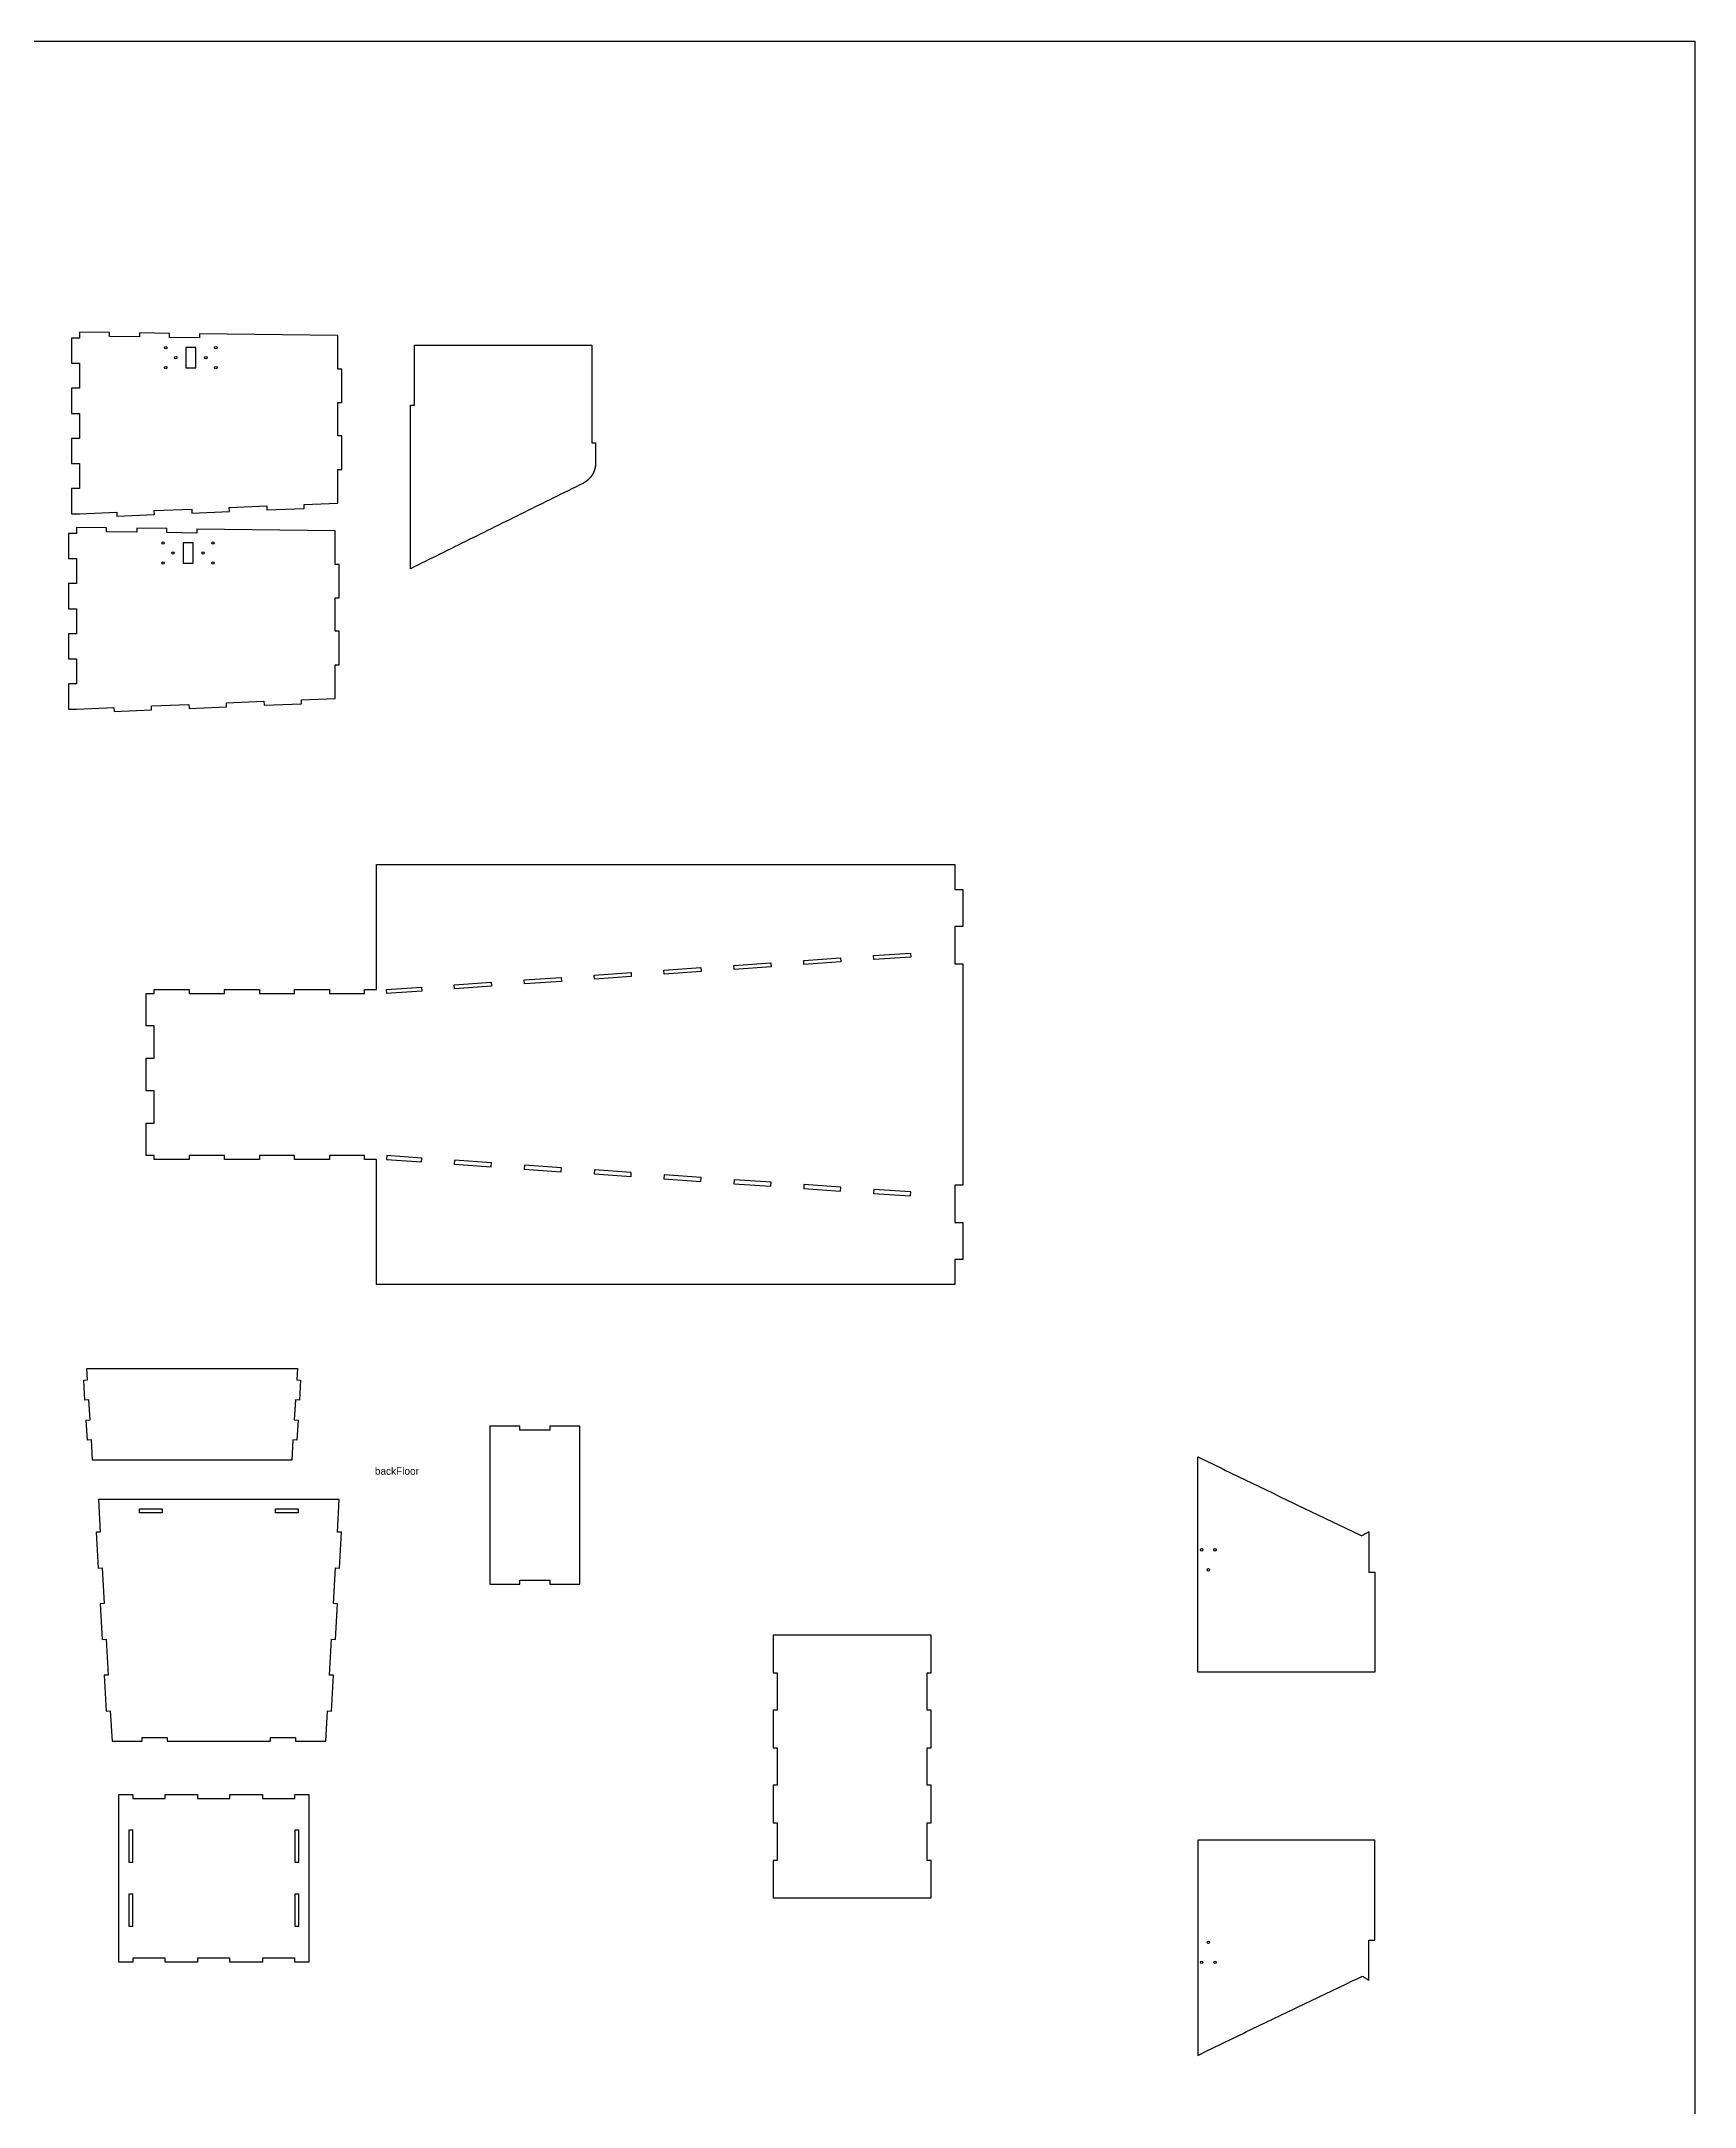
# Model space of a CAD drawing. Header units: inches. Extents: x -1514 to 1282, y -2074 to 286.
# Drawn here: x -463.6 to -298.4, y 9.2 to 215.6 of the extents above; entities that cross this region are included whole.
import ezdxf

# ---------------------------------------------------------------- set-up
doc = ezdxf.new("R2010")
doc.units = ezdxf.units.IN
doc.header["$LTSCALE"] = 0.1
doc.header["$MEASUREMENT"] = 0
doc.layers.add('pic', color=1, linetype='Continuous')

msp = doc.modelspace()

# ---------------------------------------------------------------- linework, layer by layer
at = {"color": 7, "linetype": 'Continuous', "lineweight": 25}
for points in [[(-450.78483, 186.0603), (-450.77942, 186.46011), (-453.78185, 186.50072), (-453.78185, 186.10072), (-456.78158, 186.14129), (-456.78158, 186.54129), (-459.78158, 186.58186), (-459.78158, 185.98033), (-460.58158, 185.98033), (-460.58158, 183.47305), (-459.78158, 183.47305), (-459.78158, 180.96576), (-460.58158, 180.96576), (-460.58158, 178.45848), (-459.78158, 178.45848), (-459.78158, 175.95119), (-460.58158, 175.95119), (-460.58158, 173.4439), (-459.78158, 173.4439), (-459.78158, 170.93662), (-460.58158, 170.93662), (-460.58158, 168.42933), (-459.78158, 168.42933), (-456.05135, 168.58391), (-456.03479, 168.1844), (-452.28801, 168.33967), (-452.30456, 168.73918), (-448.55778, 168.89444), (-448.54122, 168.49493), (-444.79444, 168.6502), (-444.81099, 169.0497), (-441.06421, 169.20497), (-441.04766, 168.80546), (-437.30087, 168.96073), (-437.31743, 169.36023), (-433.95409, 169.49961), (-433.95409, 172.85891), (-433.55409, 172.85891), (-433.55409, 176.20233), (-433.95409, 176.20233), (-433.95409, 179.54574), (-433.55409, 179.54574), (-433.55409, 182.88916), (-433.95409, 182.88916), (-433.95409, 186.23257), (-447.7797, 186.41955), (-447.7851, 186.01973)], [(-449.14774, 185.02799), (-449.14774, 183.02799), (-448.14774, 183.02799), (-448.14774, 185.02799)], [(-451.05606, 166.53803), (-451.05065, 166.93784), (-454.05308, 166.97845), (-454.05308, 166.57845), (-457.0528, 166.61902), (-457.0528, 167.01902), (-460.0528, 167.05959), (-460.0528, 166.45806), (-460.8528, 166.45806), (-460.8528, 163.95078), (-460.0528, 163.95078), (-460.0528, 161.44349), (-460.8528, 161.44349), (-460.8528, 158.93621), (-460.0528, 158.93621), (-460.0528, 156.42892), (-460.8528, 156.42892), (-460.8528, 153.92163), (-460.0528, 153.92163), (-460.0528, 151.41435), (-460.8528, 151.41435), (-460.8528, 148.90706), (-460.0528, 148.90706), (-456.32258, 149.06164), (-456.30602, 148.66213), (-452.55924, 148.8174), (-452.57579, 149.21691), (-448.82901, 149.37217), (-448.81245, 148.97266), (-445.06567, 149.12793), (-445.08222, 149.52743), (-441.33544, 149.6827), (-441.31888, 149.28319), (-437.5721, 149.43846), (-437.58865, 149.83796), (-434.22531, 149.97734), (-434.22531, 153.33664), (-433.82531, 153.33664), (-433.82531, 156.68006), (-434.22531, 156.68006), (-434.22531, 160.02347), (-433.82531, 160.02347), (-433.82531, 163.36689), (-434.22531, 163.36689), (-434.22531, 166.7103), (-448.05092, 166.89728), (-448.05633, 166.49746)], [(-449.41897, 165.50572), (-449.41897, 163.50572), (-448.41897, 163.50572), (-448.41897, 165.50572)], [(-372.29321, 93.88244), (-372.29321, 91.38244), (-430.09321, 91.38244), (-430.09321, 103.88244), (-431.29321, 103.88244), (-431.29321, 104.28269), (-434.79321, 104.28269), (-434.79321, 103.88269), (-438.29321, 103.88269), (-438.29321, 104.28269), (-441.79321, 104.28269), (-441.79321, 103.88244), (-445.29321, 103.88244), (-445.29321, 104.28269), (-448.79321, 104.28269), (-448.79321, 103.88244), (-452.29321, 103.88244), (-452.29321, 104.28269), (-453.09321, 104.28269), (-453.09321, 107.52172), (-452.29321, 107.52172), (-452.29321, 110.76221), (-453.09321, 110.76221), (-453.09321, 114.00123), (-452.29321, 114.00123), (-452.29321, 117.24172), (-453.09321, 117.24172), (-453.09321, 120.48075), (-452.29321, 120.48075), (-452.29321, 120.881), (-448.79321, 120.881), (-448.79321, 120.48075), (-445.29321, 120.48075), (-445.29321, 120.881), (-441.79321, 120.881), (-441.79321, 120.48075), (-438.29321, 120.48075), (-438.29321, 120.88075), (-434.79321, 120.88075), (-434.79321, 120.48075), (-431.29321, 120.48075), (-431.29321, 120.881), (-430.09321, 120.881), (-430.09321, 133.381), (-372.29321, 133.381), (-372.29321, 130.881), (-371.49321, 130.881), (-371.49321, 127.16236), (-372.29321, 127.16236), (-372.29321, 123.44372), (-371.49321, 123.44372), (-371.49321, 101.31972), (-372.29321, 101.31972), (-372.29321, 97.60108), (-371.49321, 97.60108), (-371.49321, 93.88244)], [(-387.37317, 123.37849), (-387.40083, 123.77683), (-383.70936, 124.03322), (-383.68169, 123.63489)], [(-380.41766, 124.26186), (-376.72723, 124.51818), (-376.69956, 124.11985), (-380.38999, 123.86352)], [(-415.30587, 121.43837), (-415.33354, 121.83671), (-411.63789, 122.0934), (-411.61022, 121.69506)], [(-408.32269, 121.9234), (-408.35036, 122.32174), (-404.65575, 122.57835), (-404.62809, 122.18002)], [(-401.33952, 122.40843), (-401.36718, 122.80677), (-397.67362, 123.06331), (-397.64596, 122.66498)], [(-394.38401, 123.2918), (-390.69149, 123.54827), (-390.66382, 123.14993), (-394.35634, 122.89346)], [(-422.28904, 120.95334), (-422.31671, 121.35168), (-418.62002, 121.60844), (-418.59235, 121.21011)], [(-422.28904, 103.8101), (-422.31671, 103.41176), (-418.62002, 103.155), (-418.59235, 103.55334)], [(-415.30587, 103.32507), (-415.33354, 102.92673), (-411.63789, 102.67004), (-411.61022, 103.06838)], [(-408.32269, 102.84004), (-408.35036, 102.4417), (-404.65575, 102.18509), (-404.62809, 102.58342)], [(-401.33952, 102.35501), (-401.36718, 101.95667), (-397.67362, 101.70013), (-397.64596, 102.09846)], [(-394.38401, 101.47164), (-390.69149, 101.21517), (-390.66382, 101.61351), (-394.35634, 101.86998)], [(-387.37317, 101.38495), (-387.40083, 100.98661), (-383.70936, 100.73022), (-383.68169, 101.12855)], [(-380.41766, 100.50158), (-376.72723, 100.24526), (-376.69956, 100.64359), (-380.38999, 100.89992)], [(-458.96057, 81.87283), (-459.03133, 82.99768), (-437.98433, 82.99768), (-438.0551, 81.87283), (-437.66761, 81.84845), (-437.79376, 79.84343), (-438.18124, 79.8678), (-438.30738, 77.86278), (-437.9199, 77.8384), (-438.04604, 75.83338), (-438.43353, 75.85776), (-438.55967, 73.85273), (-458.456, 73.85273), (-458.58214, 75.85776), (-458.96962, 75.83338), (-459.09577, 77.8384), (-458.70828, 77.86278), (-458.83442, 79.8678), (-459.22191, 79.84343), (-459.34805, 81.84845)], [(-412.77545, 77.23789), (-412.77545, 76.83789), (-415.77545, 76.83789), (-415.77545, 77.23789), (-418.77545, 77.23789), (-418.77545, 61.43789), (-415.77545, 61.43789), (-415.77545, 61.83789), (-412.77545, 61.83789), (-412.77545, 61.43789), (-409.77545, 61.43789), (-409.77545, 77.23789)], [(-457.86811, 69.91547), (-457.68612, 66.65852), (-458.10195, 66.63528), (-457.90222, 63.06067), (-457.48639, 63.0839), (-457.28666, 59.50928), (-457.70248, 59.48605), (-457.50275, 55.91143), (-457.08692, 55.93467), (-456.88719, 52.36005), (-457.30302, 52.33682), (-457.10328, 48.7622), (-456.68745, 48.78543), (-456.51799, 45.75254), (-453.51799, 45.75254), (-453.51799, 46.12754), (-451.01799, 46.12754), (-451.01799, 45.75254), (-440.69388, 45.75254), (-440.69388, 46.12754), (-438.19388, 46.12754), (-438.19388, 45.75254), (-435.16361, 45.75254), (-434.99415, 48.78543), (-434.57832, 48.7622), (-434.37858, 52.33682), (-434.79441, 52.36005), (-434.59468, 55.93467), (-434.17885, 55.91143), (-433.97912, 59.48605), (-434.39494, 59.50928), (-434.19521, 63.0839), (-433.77938, 63.06067), (-433.57965, 66.63528), (-433.99548, 66.65852), (-433.81349, 69.91547)], [(-451.50961, 68.96082), (-451.50961, 68.58582), (-453.75961, 68.58582), (-453.75961, 68.96082)], [(-440.17199, 68.96082), (-437.92199, 68.96082), (-437.92199, 68.58582), (-440.17199, 68.58582)], [(-374.65114, 33.84278), (-375.05114, 33.84278), (-375.05114, 37.59278), (-374.65114, 37.59278), (-374.65114, 41.34278), (-375.05114, 41.34278), (-375.05114, 45.09278), (-374.65114, 45.09278), (-374.65114, 48.84278), (-375.05114, 48.84278), (-375.05114, 52.59278), (-374.65114, 52.59278), (-374.65114, 56.34278), (-390.45114, 56.34278), (-390.45114, 52.59278), (-390.05114, 52.59278), (-390.05114, 48.84278), (-390.45114, 48.84278), (-390.45114, 45.09278), (-390.05114, 45.09278), (-390.05114, 41.34278), (-390.45114, 41.34278), (-390.45114, 37.59278), (-390.05114, 37.59278), (-390.05114, 33.84278), (-390.45114, 33.84278), (-390.45114, 30.09278), (-374.65114, 30.09278)], [(-454.45135, 33.66313), (-454.45135, 36.86459), (-454.85161, 36.86459), (-454.85161, 33.66313)], [(-438.2533, 33.66313), (-437.85304, 33.66313), (-437.85304, 36.86459), (-438.2533, 36.86459)], [(-454.45135, 27.26022), (-454.45135, 30.46168), (-454.85161, 30.46168), (-454.85161, 27.26022)], [(-438.2533, 27.26022), (-437.85304, 27.26022), (-437.85304, 30.46168), (-438.2533, 30.46168)]]:
    msp.add_lwpolyline(points, close=True, dxfattribs=at)
for points in [[(-409.47516, 171.45826), (-409.84158, 171.27735), (-410.208, 171.09641), (-410.5744, 170.91544), (-410.94079, 170.73446), (-411.30717, 170.55345), (-411.67354, 170.37241), (-412.03989, 170.19135), (-412.40624, 170.01027), (-412.77257, 169.82916), (-413.13889, 169.64803), (-413.5052, 169.46688), (-413.8715, 169.28571), (-414.23778, 169.10451), (-414.60406, 168.92329), (-414.97032, 168.74204), (-415.33658, 168.56078), (-415.70282, 168.37949), (-416.06905, 168.19817), (-416.43527, 168.01684), (-416.80147, 167.83548), (-417.16767, 167.6541), (-417.53386, 167.4727), (-417.90003, 167.29128), (-418.2662, 167.10983), (-418.63235, 166.92836), (-418.99849, 166.74687), (-419.36462, 166.56536), (-419.73074, 166.38382), (-420.09685, 166.20227), (-420.46295, 166.02069), (-420.82904, 165.83909), (-421.19512, 165.65747), (-421.56118, 165.47583), (-421.92724, 165.29417), (-422.29329, 165.11248), (-422.65932, 164.93078), (-423.02535, 164.74905), (-423.39136, 164.5673), (-423.75736, 164.38553), (-424.12336, 164.20374), (-424.48934, 164.02193), (-424.85531, 163.8401), (-425.22128, 163.65825), (-425.58723, 163.47638), (-425.95317, 163.29449), (-426.3191, 163.11257), (-426.68503, 162.93064), (-426.68503, 179.27627), (-426.28503, 179.27627), (-426.28503, 185.27627), (-408.58503, 185.27627), (-408.58503, 175.51684), (-408.19903, 175.51684), (-408.19903, 173.5163), (-408.19905, 173.50639), (-408.19911, 173.49647), (-408.19922, 173.48656), (-408.19938, 173.47664), (-408.19957, 173.46671), (-408.19981, 173.45679), (-408.2001, 173.44686), (-408.20042, 173.43693), (-408.2008, 173.427), (-408.20121, 173.41707), (-408.20167, 173.40714), (-408.20217, 173.39721), (-408.20271, 173.38728), (-408.2033, 173.37735), (-408.20393, 173.36741), (-408.2046, 173.35748), (-408.20532, 173.34755), (-408.20608, 173.33762), (-408.20688, 173.32769), (-408.20773, 173.31777), (-408.20862, 173.30784), (-408.20955, 173.29792), (-408.21053, 173.288), (-408.21154, 173.27809), (-408.2126, 173.26817), (-408.21371, 173.25826), (-408.21485, 173.24836), (-408.21604, 173.23845), (-408.21727, 173.22856), (-408.21854, 173.21866), (-408.21986, 173.20877), (-408.22122, 173.19889), (-408.22262, 173.18901), (-408.22406, 173.17913), (-408.22554, 173.16927), (-408.22707, 173.1594), (-408.22864, 173.14955), (-408.23025, 173.1397), (-408.23191, 173.12986), (-408.2336, 173.12002), (-408.23534, 173.1102), (-408.23712, 173.10038), (-408.23894, 173.09056), (-408.2408, 173.08076), (-408.24271, 173.07097), (-408.24466, 173.06118), (-408.24665, 173.0514), (-408.24868, 173.04164), (-408.25075, 173.03188), (-408.25286, 173.02213), (-408.25502, 173.01239), (-408.25721, 173.00266), (-408.25945, 172.99295), (-408.26173, 172.98324), (-408.26405, 172.97355), (-408.26642, 172.96386), (-408.26882, 172.95419), (-408.27127, 172.94453), (-408.27375, 172.93489), (-408.27628, 172.92525), (-408.27885, 172.91563), (-408.28146, 172.90602), (-408.28411, 172.89643), (-408.2868, 172.88685), (-408.28953, 172.87728), (-408.2923, 172.86773), (-408.29512, 172.85819), (-408.29797, 172.84867), (-408.30087, 172.83916), (-408.30381, 172.82967), (-408.30678, 172.82019), (-408.3098, 172.81073), (-408.31286, 172.80128), (-408.31596, 172.79185), (-408.3191, 172.78244), (-408.32228, 172.77305), (-408.3255, 172.76367), (-408.32876, 172.75431), (-408.33206, 172.74497), (-408.3354, 172.73563), (-408.33879, 172.72631), (-408.34222, 172.717), (-408.34569, 172.7077), (-408.3492, 172.69842), (-408.35275, 172.68915), (-408.35635, 172.67989), (-408.35999, 172.67064), (-408.36367, 172.66141), (-408.36739, 172.65219), (-408.37115, 172.64298), (-408.37495, 172.63379), (-408.3788, 172.62462), (-408.38268, 172.61545), (-408.38661, 172.60631), (-408.39057, 172.59717), (-408.39458, 172.58806), (-408.39862, 172.57896), (-408.40271, 172.56987), (-408.40684, 172.5608), (-408.411, 172.55175), (-408.41521, 172.54271), (-408.41945, 172.53369), (-408.42374, 172.52469), (-408.42806, 172.51571), (-408.43242, 172.50674), (-408.43683, 172.49779), (-408.44127, 172.48886), (-408.44575, 172.47995), (-408.45026, 172.47105), (-408.45482, 172.46218), (-408.45942, 172.45332), (-408.46405, 172.44448), (-408.46872, 172.43566), (-408.47343, 172.42686), (-408.47818, 172.41809), (-408.48296, 172.40933), (-408.48778, 172.40059), (-408.49264, 172.39187), (-408.49754, 172.38318), (-408.50248, 172.3745), (-408.50745, 172.36585), (-408.51246, 172.35722), (-408.5175, 172.34861), (-408.52258, 172.34002), (-408.5277, 172.33146), (-408.53285, 172.32292), (-408.53804, 172.3144), (-408.54327, 172.3059), (-408.54853, 172.29743), (-408.55383, 172.28898), (-408.55917, 172.28056), (-408.56454, 172.27216), (-408.56994, 172.26378), (-408.57538, 172.25543), (-408.58086, 172.24711), (-408.58637, 172.2388), (-408.59191, 172.23053), (-408.59749, 172.22228), (-408.60311, 172.21406), (-408.60876, 172.20586), (-408.61444, 172.19769), (-408.62016, 172.18954), (-408.62591, 172.18142), (-408.6317, 172.17333), (-408.63751, 172.16527), (-408.64337, 172.15723), (-408.64925, 172.14922), (-408.65517, 172.14124), (-408.66113, 172.13329), (-408.66711, 172.12537), (-408.67313, 172.11748), (-408.67919, 172.10961), (-408.68527, 172.10178), (-408.69139, 172.09397), (-408.69754, 172.08619), (-408.70372, 172.07845), (-408.70994, 172.07073), (-408.71619, 172.06303), (-408.72248, 172.05537), (-408.72881, 172.04772), (-408.73517, 172.04011), (-408.74156, 172.03251), (-408.748, 172.02495), (-408.75446, 172.01741), (-408.76097, 172.00989), (-408.7675, 172.00241), (-408.77408, 171.99495), (-408.78068, 171.98751), (-408.78732, 171.98011), (-408.794, 171.97273), (-408.8007, 171.96538), (-408.80744, 171.95805), (-408.81422, 171.95076), (-408.82103, 171.94349), (-408.82787, 171.93625), (-408.83474, 171.92904), (-408.84165, 171.92186), (-408.84858, 171.9147), (-408.85555, 171.90758), (-408.86255, 171.90048), (-408.86959, 171.89341), (-408.87665, 171.88638), (-408.88375, 171.87937), (-408.89088, 171.87239), (-408.89803, 171.86544), (-408.90522, 171.85853), (-408.91244, 171.85164), (-408.91969, 171.84478), (-408.92697, 171.83796), (-408.93427, 171.83116), (-408.94161, 171.8244), (-408.94898, 171.81767), (-408.95638, 171.81097), (-408.9638, 171.8043), (-408.97125, 171.79766), (-408.97874, 171.79106), (-408.98625, 171.78449), (-408.99379, 171.77795), (-409.00135, 171.77144), (-409.00895, 171.76496), (-409.01657, 171.75852), (-409.02422, 171.75212), (-409.03189, 171.74574), (-409.03959, 171.7394), (-409.04732, 171.73309), (-409.05508, 171.72682), (-409.06286, 171.72058), (-409.07067, 171.71438), (-409.0785, 171.70821), (-409.08636, 171.70207), (-409.09425, 171.69597), (-409.10215, 171.68991), (-409.11009, 171.68388), (-409.11805, 171.67789), (-409.12603, 171.67193), (-409.13404, 171.66601), (-409.14207, 171.66012), (-409.15013, 171.65427), (-409.15821, 171.64846), (-409.16631, 171.64268), (-409.17443, 171.63694), (-409.18258, 171.63124), (-409.19076, 171.62557), (-409.19895, 171.61994), (-409.20717, 171.61435), (-409.21541, 171.6088), (-409.22367, 171.60328), (-409.23195, 171.59781), (-409.24025, 171.59237), (-409.24858, 171.58697), (-409.25693, 171.58161), (-409.2653, 171.57628), (-409.27368, 171.571), (-409.27789, 171.56837), (-409.27999, 171.56706), (-409.28212, 171.56574), (-409.29066, 171.56047), (-409.29923, 171.55523), (-409.30782, 171.55003), (-409.31644, 171.54486), (-409.32507, 171.53974), (-409.33374, 171.53465), (-409.34242, 171.5296), (-409.35113, 171.52458), (-409.35986, 171.51961), (-409.36861, 171.51467), (-409.37738, 171.50978), (-409.38617, 171.50492), (-409.39499, 171.5001), (-409.40382, 171.49532), (-409.41268, 171.49057), (-409.42156, 171.48587), (-409.43046, 171.48121), (-409.43937, 171.47658), (-409.44831, 171.472), (-409.45727, 171.46745), (-409.46624, 171.46295), (-409.47524, 171.45848)], [(-429.06555, 120.48267), (-429.09321, 120.881), (-425.60215, 121.12348), (-425.57448, 120.72515), (-429.09321, 120.48075)], [(-429.06555, 104.28077), (-429.09321, 103.88244), (-425.60215, 103.63996), (-425.57448, 104.03829), (-429.09321, 104.28269)], [(-330.93942, 66.67712), (-330.93942, 62.65054), (-330.32542, 62.65054), (-330.32542, 52.65054), (-348.02542, 52.65054), (-348.02542, 74.17745), (-347.6772, 74.00755), (-347.32894, 73.83773), (-346.98064, 73.66798), (-346.6323, 73.49832), (-346.28393, 73.32873), (-345.93551, 73.15923), (-345.58706, 72.9898), (-345.23856, 72.82045), (-344.89003, 72.65118), (-344.54146, 72.48199), (-344.19286, 72.31288), (-343.84421, 72.14385), (-343.49552, 71.9749), (-343.1468, 71.80603), (-342.79804, 71.63724), (-342.44924, 71.46853), (-342.1004, 71.2999), (-341.75152, 71.13135), (-341.40261, 70.96287), (-341.05365, 70.79448), (-340.70466, 70.62616), (-340.35563, 70.45792), (-340.00657, 70.28976), (-339.65746, 70.12167), (-339.30832, 69.95367), (-338.95914, 69.78574), (-338.60993, 69.61788), (-338.26068, 69.4501), (-337.91139, 69.2824), (-337.56207, 69.11478), (-337.21271, 68.94723), (-336.86331, 68.77975), (-336.51388, 68.61235), (-336.16441, 68.44503), (-335.81491, 68.27777), (-335.46537, 68.11059), (-335.1158, 67.94349), (-334.76619, 67.77646), (-334.41655, 67.6095), (-334.06687, 67.44261), (-333.71716, 67.27579), (-333.36742, 67.10905), (-333.01764, 66.94238), (-332.66782, 66.77578), (-332.31798, 66.60925), (-331.9681, 66.44279), (-331.61818, 66.2764)], [(-330.93942, 21.84901), (-330.93942, 25.87559), (-330.32542, 25.87559), (-330.32542, 35.87559), (-348.02542, 35.87559), (-348.02542, 14.34868), (-347.6772, 14.51858), (-347.32894, 14.68841), (-346.98064, 14.85815), (-346.6323, 15.02781), (-346.28393, 15.1974), (-345.93551, 15.36691), (-345.58706, 15.53633), (-345.23856, 15.70568), (-344.89003, 15.87495), (-344.54146, 16.04414), (-344.19286, 16.21325), (-343.84421, 16.38228), (-343.49552, 16.55123), (-343.1468, 16.7201), (-342.79804, 16.88889), (-342.44924, 17.0576), (-342.1004, 17.22623), (-341.75152, 17.39479), (-341.40261, 17.56326), (-341.05365, 17.73166), (-340.70466, 17.89997), (-340.35563, 18.06821), (-340.00657, 18.23637), (-339.65746, 18.40446), (-339.30832, 18.57247), (-338.95914, 18.7404), (-338.60993, 18.90825), (-338.26068, 19.07603), (-337.91139, 19.24373), (-337.56207, 19.41135), (-337.21271, 19.5789), (-336.86331, 19.74638), (-336.51388, 19.91378), (-336.16441, 20.08111), (-335.81491, 20.24836), (-335.46537, 20.41554), (-335.1158, 20.58264), (-334.76619, 20.74968), (-334.41655, 20.91664), (-334.06687, 21.08352), (-333.71716, 21.25034), (-333.36742, 21.41708), (-333.01764, 21.58375), (-332.66782, 21.75036), (-332.31798, 21.91689), (-331.9681, 22.08335), (-331.61818, 22.24973)]]:
    msp.add_lwpolyline(points, dxfattribs=at)
msp.add_lwpolyline([(-438.25232, 40.00877), (-438.25232, 40.40877), (-436.85304, 40.40877), (-436.85304, 23.65877), (-438.2533, 23.65877), (-438.2533, 24.05877), (-441.49232, 24.05877), (-441.49232, 23.65877), (-444.73281, 23.65877), (-444.73281, 24.05877), (-447.97184, 24.05877), (-447.97184, 23.65877), (-451.21232, 23.65877), (-451.21232, 24.05877), (-454.45135, 24.05877), (-454.45135, 23.65877), (-455.85161, 23.65877), (-455.85161, 40.40877), (-454.45232, 40.40877), (-454.45232, 40.00877), (-451.21232, 40.00877), (-451.21232, 40.40877), (-447.97232, 40.40877), (-447.97232, 40.00877), (-444.73232, 40.00877), (-444.73232, 40.40877), (-441.49232, 40.40877), (-441.49232, 40.00877)], close=True)
for centre in [(-451.14774, 185.02799), (-450.14774, 184.02799), (-447.14774, 184.02799), (-446.14774, 185.02799), (-451.14774, 183.02799), (-446.14774, 183.02799), (-451.41897, 165.50572), (-446.41897, 165.50572), (-451.41897, 163.50572), (-450.41897, 164.50572), (-447.41897, 164.50572), (-446.41897, 163.50572), (-347.62859, 64.87569), (-346.30042, 64.87569), (-346.96451, 62.88169), (-346.96451, 25.64444), (-347.62859, 23.65044), (-346.30042, 23.65044)]:
    msp.add_circle(centre, 0.125, dxfattribs=at)
for points in [[(-330.93942, 66.67712), (-331.0171, 66.63126), (-331.09478, 66.58541), (-331.17246, 66.53955), (-331.32104, 66.45183), (-331.46961, 66.36412), (-331.61818, 66.2764)], [(-330.93942, 21.84901), (-331.0171, 21.89487), (-331.09478, 21.94073), (-331.17246, 21.98658), (-331.32104, 22.0743), (-331.46961, 22.16201), (-331.61818, 22.24973)]]:
    msp.add_open_spline(points, degree=3, knots=[0, 0, 0, 0, 0.00687355673, 0.00687355673, 0.00687355673, 0.02002080866, 0.02002080866, 0.02002080866, 0.02002080866], dxfattribs=at)
at = {"layer": 'pic'}
msp.add_lwpolyline([(-798.50785, 215.64713), (-298.37297, 215.64713), (-298.37297, -233.14899), (-798.50785, -233.14899)], close=True, dxfattribs=at)

# ---------------------------------------------------------------- texts
at = {"insert": (-430.25252, 73.12768), "char_height": 0.75, "attachment_point": 1}
msp.add_mtext_dynamic_manual_height_columns('backFloor', width=23.1830965, gutter_width=1, heights=[0], dxfattribs=at)

doc.saveas('drawing.dxf')
